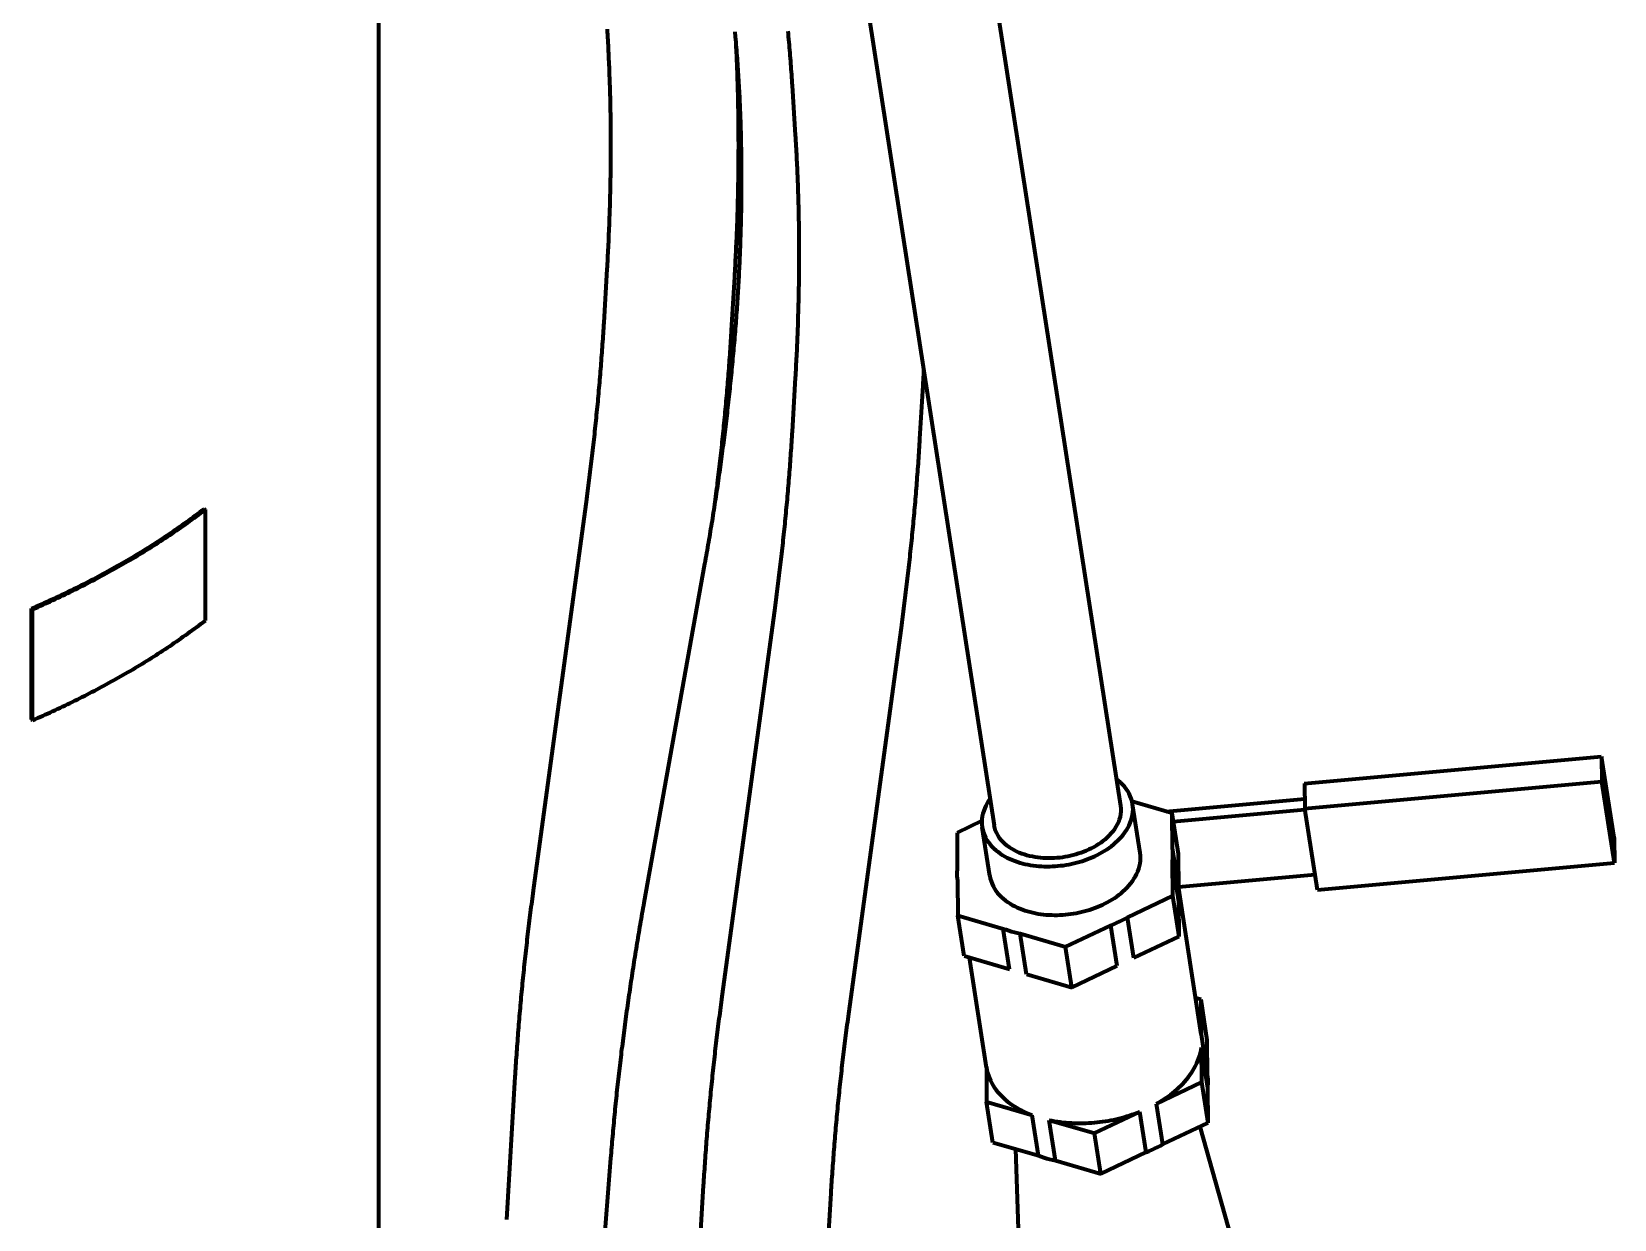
# Model space of a CAD drawing. Header units: millimetres. Extents: x 0 to 2382, y 0 to 420.
# Drawn here: x 336.56 to 365.68, y 77.1 to 98.94 of the extents above; entities that cross this region are included whole.
import ezdxf

# ---------------------------------------------------------------- set-up
doc = ezdxf.new("R2010")
doc.units = ezdxf.units.MM
doc.layers.add('01-VISIBLE', color=7, linetype='CONTINUOUS', lineweight=70)

msp = doc.modelspace()

# ---------------------------------------------------------------- linework, layer by layer
at = {"layer": '01-VISIBLE'}
for p, q in [((342.944, 75.354), (342.944, 114.285)), ((353.193, 106.626), (356.591, 84.7)), ((350.87, 106.266), (354.269, 84.34)), ((349.497, 98.94), (349.505, 98.847)), ((350.549, 97.95), (350.607, 97.035)), ((347.142, 94.572), (347.084, 93.589)), ((349.488, 94.433), (349.43, 93.451)), ((349.504, 93.481), (349.504, 93.475)), ((350.607, 92.571), (350.549, 91.589)), ((352.953, 92.433), (352.895, 91.45)), ((346.76, 90.294), (345.793, 83.193)), ((339.732, 90.163), (339.756, 90.152)), ((339.756, 88.111), (339.756, 90.152)), ((348.941, 89.155), (347.823, 82.919)), ((336.56, 88.332), (336.578, 88.318)), ((336.56, 86.29), (336.56, 88.332)), ((336.578, 86.277), (336.578, 88.318)), ((350.225, 88.294), (349.257, 81.192)), ((352.553, 87.977), (351.586, 80.875)), ((336.56, 86.29), (336.578, 86.277)), ((359.978, 85.112), (365.441, 85.61)), ((365.672, 84.119), (365.441, 85.61)), ((365.441, 85.61), (365.445, 85.147)), ((359.978, 85.112), (359.982, 84.65)), ((359.982, 84.65), (365.445, 85.147)), ((365.676, 83.656), (365.445, 85.147)), ((357.541, 84.566), (356.805, 84.78)), ((356.952, 83.84), (356.814, 84.735)), ((357.433, 84.597), (359.98, 84.829)), ((357.546, 83.925), (357.541, 84.566)), ((357.656, 83.82), (357.541, 84.566)), ((357.565, 84.411), (359.984, 84.631)), ((360.213, 83.159), (359.982, 84.65)), ((354.04, 84.423), (353.584, 84.205)), ((353.584, 84.205), (353.589, 83.565)), ((354.185, 83.412), (354.047, 84.306)), ((357.662, 83.18), (357.546, 83.925)), ((365.672, 84.119), (365.676, 83.656)), ((357.664, 82.942), (357.548, 83.687)), ((357.554, 83.047), (357.548, 83.687)), ((357.662, 83.18), (357.656, 83.82)), ((360.213, 83.159), (365.676, 83.656)), ((353.591, 83.327), (353.597, 82.686)), ((357.662, 83.21), (360.169, 83.439)), ((356.722, 82.65), (357.554, 83.047)), ((357.669, 82.301), (357.554, 83.047)), ((358.077, 80.503), (357.662, 83.18)), ((357.669, 82.301), (357.664, 82.942)), ((353.597, 82.686), (354.434, 82.442)), ((353.712, 81.941), (353.597, 82.686)), ((354.549, 81.697), (354.434, 82.442)), ((355.582, 82.107), (356.413, 82.503)), ((356.529, 81.758), (356.413, 82.503)), ((356.838, 81.905), (356.722, 82.65)), ((354.86, 81.606), (354.745, 82.351)), ((354.745, 82.351), (355.582, 82.107)), ((355.697, 81.362), (355.582, 82.107)), ((356.838, 81.905), (357.669, 82.301)), ((353.712, 81.941), (354.549, 81.697)), ((354.124, 79.891), (353.811, 81.912)), ((354.86, 81.606), (355.697, 81.362)), ((355.697, 81.362), (356.529, 81.758)), ((358.072, 81.137), (357.974, 81.165)), ((358.188, 80.391), (358.072, 81.137)), ((358.078, 80.496), (358.072, 81.137)), ((358.193, 79.751), (358.078, 80.496)), ((358.193, 79.751), (358.188, 80.391)), ((358.195, 79.513), (358.08, 80.258)), ((358.085, 79.618), (358.08, 80.258)), ((354.125, 79.884), (354.123, 79.898)), ((354.123, 79.898), (354.128, 79.257)), ((345.451, 79.719), (345.296, 77.096)), ((357.254, 79.222), (358.085, 79.618)), ((358.201, 78.872), (358.085, 79.618)), ((358.201, 78.872), (358.195, 79.513)), ((354.128, 79.257), (354.965, 79.013)), ((354.244, 78.512), (354.128, 79.257)), ((357.369, 78.476), (357.254, 79.222)), ((355.081, 78.268), (354.965, 79.013)), ((355.392, 78.177), (355.276, 78.922)), ((355.276, 78.922), (356.113, 78.678)), ((356.113, 78.678), (356.945, 79.074)), ((357.06, 78.329), (356.945, 79.074)), ((356.229, 77.933), (356.113, 78.678)), ((357.369, 78.476), (358.201, 78.872)), ((358.053, 78.802), (361.85, 65.235)), ((354.244, 78.512), (355.081, 78.268)), ((354.658, 78.391), (355.15, 64.197)), ((356.229, 77.933), (357.06, 78.329)), ((347.211, 78.22), (347.066, 76.391)), ((355.392, 78.177), (356.229, 77.933)), ((348.916, 77.719), (348.761, 75.096)), ((351.262, 77.58), (351.107, 74.957))]:
    msp.add_line(p, q, dxfattribs=at)
for points in [[(347.146, 98.985), (347.149, 98.935), (347.152, 98.885), (347.155, 98.835), (347.157, 98.785), (347.16, 98.735), (347.163, 98.685), (347.165, 98.635), (347.168, 98.585), (347.17, 98.534), (347.173, 98.484), (347.175, 98.434), (347.177, 98.384), (347.18, 98.334), (347.182, 98.284), (347.184, 98.234), (347.186, 98.183), (347.187, 98.133), (347.189, 98.083), (347.191, 98.033), (347.193, 97.983), (347.194, 97.933), (347.196, 97.882), (347.197, 97.832), (347.198, 97.782), (347.2, 97.732), (347.201, 97.682), (347.202, 97.632), (347.203, 97.581), (347.204, 97.531), (347.205, 97.481), (347.206, 97.431), (347.207, 97.381), (347.207, 97.331), (347.208, 97.28), (347.209, 97.23), (347.209, 97.18), (347.209, 97.13), (347.21, 97.08), (347.21, 97.029), (347.21, 96.979), (347.211, 96.929), (347.211, 96.879), (347.211, 96.829), (347.211, 96.779), (347.21, 96.728), (347.21, 96.678), (347.21, 96.628), (347.21, 96.578), (347.209, 96.528), (347.209, 96.477), (347.208, 96.427), (347.208, 96.377), (347.207, 96.327), (347.206, 96.277), (347.205, 96.227), (347.205, 96.176), (347.204, 96.126), (347.203, 96.076), (347.201, 96.026), (347.2, 95.976), (347.199, 95.926), (347.198, 95.875), (347.197, 95.825), (347.195, 95.775), (347.194, 95.725), (347.192, 95.675), (347.191, 95.625), (347.189, 95.574), (347.187, 95.524), (347.185, 95.474), (347.183, 95.424), (347.182, 95.374), (347.18, 95.324), (347.178, 95.274), (347.175, 95.223), (347.173, 95.173), (347.171, 95.123), (347.169, 95.073), (347.166, 95.023), (347.164, 94.973), (347.161, 94.923), (347.159, 94.872), (347.156, 94.822), (347.154, 94.772), (347.151, 94.722), (347.148, 94.672), (347.145, 94.622), (347.142, 94.572)], [(349.512, 98.759), (349.515, 98.709), (349.517, 98.659), (349.52, 98.608), (349.522, 98.558), (349.524, 98.508), (349.526, 98.458), (349.529, 98.407), (349.531, 98.357), (349.533, 98.307), (349.535, 98.256), (349.536, 98.206), (349.538, 98.156), (349.54, 98.105), (349.541, 98.055), (349.543, 98.005), (349.545, 97.955), (349.546, 97.904), (349.547, 97.854), (349.549, 97.804), (349.55, 97.753), (349.551, 97.703), (349.552, 97.653), (349.553, 97.602), (349.554, 97.552), (349.555, 97.502), (349.556, 97.451), (349.557, 97.401), (349.557, 97.351), (349.558, 97.3), (349.558, 97.25), (349.559, 97.2), (349.559, 97.149), (349.56, 97.099), (349.56, 97.049), (349.56, 96.998), (349.56, 96.948), (349.561, 96.898), (349.561, 96.847), (349.561, 96.797), (349.56, 96.747), (349.56, 96.696), (349.56, 96.646), (349.56, 96.596), (349.559, 96.545), (349.559, 96.495), (349.559, 96.445), (349.558, 96.395), (349.557, 96.344), (349.557, 96.294), (349.556, 96.244), (349.555, 96.193), (349.554, 96.143), (349.553, 96.093), (349.552, 96.042), (349.551, 95.992), (349.55, 95.942), (349.549, 95.891), (349.548, 95.841), (349.546, 95.791), (349.545, 95.74), (349.544, 95.69), (349.542, 95.64), (349.541, 95.589), (349.539, 95.539), (349.537, 95.489), (349.536, 95.439), (349.534, 95.388), (349.532, 95.338), (349.53, 95.288), (349.528, 95.237), (349.526, 95.187), (349.524, 95.137), (349.522, 95.086), (349.519, 95.036), (349.517, 94.986), (349.515, 94.936), (349.512, 94.885), (349.51, 94.835), (349.507, 94.785), (349.505, 94.735), (349.502, 94.684), (349.5, 94.634), (349.497, 94.584), (349.494, 94.534), (349.491, 94.483), (349.488, 94.433)], [(349.505, 98.847), (349.509, 98.797), (349.513, 98.747), (349.517, 98.697), (349.521, 98.647), (349.525, 98.597), (349.529, 98.547), (349.533, 98.497), (349.537, 98.447), (349.54, 98.396), (349.544, 98.346), (349.547, 98.296), (349.551, 98.246), (349.554, 98.196), (349.557, 98.146), (349.56, 98.096), (349.563, 98.046), (349.566, 97.996), (349.569, 97.945), (349.571, 97.895), (349.574, 97.845), (349.577, 97.795), (349.579, 97.745), (349.581, 97.695), (349.584, 97.645), (349.586, 97.594), (349.588, 97.544), (349.59, 97.494), (349.592, 97.444), (349.594, 97.394), (349.596, 97.344), (349.598, 97.293), (349.599, 97.243), (349.601, 97.193), (349.602, 97.143), (349.604, 97.093), (349.605, 97.042), (349.606, 96.992), (349.607, 96.942), (349.608, 96.892), (349.609, 96.842), (349.61, 96.791), (349.611, 96.741), (349.612, 96.691), (349.613, 96.641), (349.613, 96.591), (349.614, 96.54), (349.614, 96.49), (349.615, 96.44), (349.615, 96.39), (349.615, 96.34), (349.615, 96.289), (349.615, 96.239), (349.615, 96.189), (349.615, 96.139), (349.615, 96.089), (349.615, 96.038), (349.614, 95.988), (349.614, 95.938), (349.613, 95.888), (349.613, 95.837), (349.612, 95.787), (349.611, 95.737), (349.611, 95.687), (349.61, 95.637), (349.609, 95.586), (349.608, 95.536), (349.607, 95.486), (349.606, 95.436), (349.604, 95.386), (349.603, 95.335), (349.602, 95.285), (349.6, 95.235), (349.599, 95.185), (349.597, 95.135), (349.595, 95.085), (349.594, 95.034), (349.592, 94.984), (349.59, 94.934), (349.588, 94.884), (349.586, 94.834), (349.584, 94.784), (349.581, 94.733), (349.579, 94.683), (349.577, 94.633), (349.574, 94.583), (349.572, 94.533), (349.569, 94.483), (349.567, 94.432), (349.564, 94.382), (349.561, 94.332), (349.559, 94.282), (349.556, 94.232), (349.553, 94.182), (349.55, 94.132), (349.547, 94.082), (349.543, 94.031), (349.54, 93.981), (349.537, 93.931), (349.533, 93.881), (349.53, 93.831), (349.526, 93.781), (349.523, 93.731), (349.519, 93.681), (349.515, 93.631), (349.512, 93.581), (349.508, 93.531), (349.504, 93.481)], [(350.47, 98.949), (350.475, 98.899), (350.479, 98.849), (350.484, 98.799), (350.488, 98.75), (350.493, 98.7), (350.497, 98.65), (350.501, 98.6), (350.506, 98.55), (350.51, 98.5), (350.514, 98.45), (350.518, 98.4), (350.521, 98.35), (350.525, 98.3), (350.529, 98.25), (350.532, 98.2), (350.536, 98.15), (350.539, 98.1), (350.543, 98.05), (350.546, 98), (350.549, 97.95)], [(350.607, 97.035), (350.61, 96.985), (350.614, 96.935), (350.617, 96.885), (350.619, 96.835), (350.622, 96.785), (350.625, 96.734), (350.628, 96.684), (350.63, 96.634), (350.633, 96.584), (350.635, 96.534), (350.638, 96.484), (350.64, 96.434), (350.642, 96.384), (350.644, 96.333), (350.646, 96.283), (350.648, 96.233), (350.65, 96.183), (350.652, 96.133), (350.654, 96.083), (350.656, 96.033), (350.657, 95.982), (350.659, 95.932), (350.66, 95.882), (350.662, 95.832), (350.663, 95.782), (350.665, 95.732), (350.666, 95.681), (350.667, 95.631), (350.668, 95.581), (350.669, 95.531), (350.67, 95.481), (350.671, 95.431), (350.671, 95.38), (350.672, 95.33), (350.673, 95.28), (350.673, 95.23), (350.674, 95.18), (350.674, 95.129), (350.675, 95.079), (350.675, 95.029), (350.675, 94.979), (350.675, 94.929), (350.675, 94.879), (350.675, 94.828), (350.675, 94.778), (350.675, 94.728), (350.675, 94.678), (350.675, 94.628), (350.674, 94.577), (350.674, 94.527), (350.674, 94.477), (350.673, 94.427), (350.672, 94.377), (350.672, 94.327), (350.671, 94.276), (350.67, 94.226), (350.669, 94.176), (350.668, 94.126), (350.667, 94.076), (350.666, 94.025), (350.665, 93.975), (350.664, 93.925), (350.663, 93.875), (350.661, 93.825), (350.66, 93.775), (350.658, 93.724), (350.657, 93.674), (350.655, 93.624), (350.654, 93.574), (350.652, 93.524), (350.65, 93.474), (350.648, 93.424), (350.646, 93.373), (350.644, 93.323), (350.642, 93.273), (350.64, 93.223), (350.638, 93.173), (350.636, 93.123), (350.634, 93.073), (350.631, 93.022), (350.629, 92.972), (350.626, 92.922), (350.624, 92.872), (350.621, 92.822), (350.618, 92.772), (350.616, 92.722), (350.613, 92.672), (350.61, 92.622), (350.607, 92.571)], [(347.084, 93.589), (347.081, 93.539), (347.078, 93.489), (347.075, 93.439), (347.072, 93.389), (347.069, 93.339), (347.065, 93.289), (347.062, 93.239), (347.058, 93.189), (347.055, 93.139), (347.051, 93.089), (347.048, 93.039), (347.044, 92.989), (347.04, 92.939), (347.037, 92.889), (347.033, 92.839), (347.029, 92.788), (347.025, 92.738), (347.021, 92.688), (347.017, 92.638), (347.013, 92.588), (347.008, 92.538), (347.004, 92.488), (347, 92.438), (346.995, 92.388), (346.991, 92.338), (346.987, 92.288), (346.982, 92.238), (346.977, 92.189), (346.973, 92.139), (346.968, 92.089), (346.963, 92.039), (346.958, 91.989), (346.953, 91.939), (346.948, 91.889), (346.943, 91.839), (346.938, 91.789), (346.933, 91.739), (346.928, 91.689), (346.923, 91.639), (346.917, 91.589), (346.912, 91.539), (346.907, 91.49), (346.901, 91.44), (346.896, 91.39), (346.89, 91.34), (346.884, 91.29), (346.879, 91.24), (346.873, 91.19), (346.867, 91.14), (346.861, 91.091), (346.855, 91.041), (346.849, 90.991), (346.843, 90.941), (346.837, 90.891), (346.831, 90.842), (346.825, 90.792), (346.819, 90.742), (346.812, 90.692), (346.806, 90.642), (346.8, 90.593), (346.793, 90.543), (346.787, 90.493), (346.78, 90.443), (346.773, 90.394), (346.767, 90.344), (346.76, 90.294)], [(349.504, 93.475), (349.5, 93.426), (349.496, 93.376), (349.491, 93.326), (349.487, 93.276), (349.483, 93.226), (349.479, 93.176), (349.474, 93.126), (349.47, 93.076), (349.466, 93.026), (349.461, 92.976), (349.456, 92.926), (349.452, 92.877), (349.447, 92.827), (349.442, 92.777), (349.437, 92.727), (349.433, 92.677), (349.428, 92.627), (349.423, 92.577), (349.418, 92.527), (349.412, 92.478), (349.407, 92.428), (349.402, 92.378), (349.397, 92.328), (349.391, 92.278), (349.386, 92.229), (349.38, 92.179), (349.375, 92.129), (349.369, 92.079), (349.364, 92.029), (349.358, 91.98), (349.352, 91.93), (349.346, 91.88), (349.34, 91.83), (349.335, 91.781), (349.329, 91.731), (349.322, 91.681), (349.316, 91.631), (349.31, 91.582), (349.304, 91.532), (349.298, 91.482), (349.291, 91.433), (349.285, 91.383), (349.279, 91.333), (349.272, 91.283), (349.265, 91.234), (349.259, 91.184), (349.252, 91.135), (349.245, 91.085), (349.239, 91.035), (349.232, 90.986), (349.225, 90.936), (349.218, 90.886), (349.211, 90.837), (349.204, 90.787), (349.197, 90.738), (349.19, 90.688), (349.182, 90.638), (349.175, 90.589), (349.168, 90.539), (349.16, 90.49), (349.153, 90.44), (349.145, 90.391), (349.138, 90.341), (349.13, 90.292), (349.123, 90.242), (349.115, 90.193), (349.107, 90.143), (349.099, 90.094), (349.091, 90.044), (349.084, 89.995), (349.076, 89.945), (349.068, 89.896), (349.059, 89.846), (349.051, 89.797), (349.043, 89.747), (349.035, 89.698), (349.027, 89.649), (349.018, 89.599), (349.01, 89.55), (349.001, 89.5), (348.993, 89.451), (348.984, 89.402), (348.976, 89.352), (348.967, 89.303), (348.958, 89.254), (348.95, 89.204), (348.941, 89.155)], [(349.43, 93.451), (349.427, 93.4), (349.424, 93.35), (349.421, 93.3), (349.418, 93.249), (349.414, 93.199), (349.411, 93.149), (349.408, 93.098), (349.404, 93.048), (349.401, 92.998), (349.397, 92.947), (349.394, 92.897), (349.39, 92.847), (349.386, 92.796), (349.383, 92.746), (349.379, 92.696), (349.375, 92.645), (349.371, 92.595), (349.367, 92.545), (349.363, 92.494), (349.359, 92.444), (349.355, 92.394), (349.35, 92.344), (349.346, 92.293), (349.342, 92.243), (349.337, 92.193), (349.333, 92.143), (349.328, 92.092), (349.324, 92.042), (349.319, 91.992), (349.315, 91.942), (349.31, 91.891), (349.305, 91.841), (349.3, 91.791), (349.295, 91.741), (349.29, 91.69), (349.285, 91.64), (349.28, 91.59), (349.275, 91.54), (349.27, 91.49), (349.265, 91.439), (349.259, 91.389), (349.254, 91.339), (349.249, 91.289), (349.243, 91.239), (349.238, 91.189), (349.232, 91.138), (349.227, 91.088), (349.221, 91.038), (349.215, 90.988), (349.209, 90.938), (349.204, 90.888), (349.198, 90.838), (349.192, 90.788), (349.186, 90.738), (349.18, 90.687), (349.174, 90.637), (349.168, 90.587), (349.161, 90.537), (349.155, 90.487), (349.149, 90.437), (349.142, 90.387), (349.136, 90.337), (349.13, 90.287)], [(352.969, 92.726), (352.967, 92.677), (352.964, 92.628), (352.961, 92.579), (352.959, 92.53), (352.956, 92.482), (352.953, 92.433)], [(350.549, 91.589), (350.546, 91.539), (350.543, 91.489), (350.54, 91.439), (350.537, 91.389), (350.533, 91.339), (350.53, 91.289), (350.527, 91.238), (350.523, 91.188), (350.52, 91.138), (350.516, 91.088), (350.513, 91.038), (350.509, 90.988), (350.505, 90.938), (350.501, 90.888), (350.498, 90.838), (350.494, 90.788), (350.49, 90.738), (350.486, 90.688), (350.482, 90.638), (350.477, 90.588), (350.473, 90.538), (350.469, 90.488), (350.465, 90.438), (350.46, 90.388), (350.456, 90.338), (350.451, 90.288), (350.447, 90.238), (350.442, 90.188), (350.437, 90.138), (350.433, 90.088), (350.428, 90.038), (350.423, 89.988), (350.418, 89.938), (350.413, 89.888), (350.408, 89.838), (350.403, 89.789), (350.398, 89.739), (350.393, 89.689), (350.388, 89.639), (350.382, 89.589), (350.377, 89.539), (350.371, 89.489), (350.366, 89.439), (350.36, 89.389), (350.355, 89.339), (350.349, 89.29), (350.344, 89.24), (350.338, 89.19), (350.332, 89.14), (350.326, 89.09), (350.32, 89.04), (350.314, 88.991), (350.308, 88.941), (350.302, 88.891), (350.296, 88.841), (350.29, 88.791), (350.283, 88.742), (350.277, 88.692), (350.271, 88.642), (350.264, 88.592), (350.258, 88.542), (350.251, 88.493), (350.245, 88.443), (350.238, 88.393), (350.231, 88.343), (350.225, 88.294)], [(352.895, 91.45), (352.892, 91.4), (352.889, 91.349), (352.886, 91.299), (352.882, 91.248), (352.879, 91.198), (352.876, 91.147), (352.872, 91.097), (352.869, 91.046), (352.866, 90.996), (352.862, 90.945), (352.858, 90.895), (352.855, 90.844), (352.851, 90.794), (352.847, 90.744), (352.843, 90.693), (352.839, 90.643), (352.836, 90.592), (352.832, 90.542), (352.827, 90.491), (352.823, 90.441), (352.819, 90.39), (352.815, 90.34), (352.811, 90.29), (352.806, 90.239), (352.802, 90.189), (352.797, 90.138), (352.793, 90.088), (352.788, 90.038), (352.784, 89.987), (352.779, 89.937), (352.774, 89.886), (352.769, 89.836), (352.765, 89.786), (352.76, 89.735), (352.755, 89.685), (352.75, 89.635), (352.745, 89.584), (352.739, 89.534), (352.734, 89.484), (352.729, 89.433), (352.724, 89.383), (352.718, 89.333), (352.713, 89.282), (352.707, 89.232), (352.702, 89.182), (352.696, 89.131), (352.691, 89.081), (352.685, 89.031), (352.679, 88.981), (352.673, 88.93), (352.668, 88.88), (352.662, 88.83), (352.656, 88.78), (352.65, 88.729), (352.644, 88.679), (352.638, 88.629), (352.631, 88.579), (352.625, 88.528), (352.619, 88.478), (352.613, 88.428), (352.606, 88.378), (352.6, 88.328), (352.593, 88.278), (352.587, 88.227), (352.58, 88.177), (352.573, 88.127), (352.567, 88.077), (352.56, 88.027), (352.553, 87.977)], [(336.56, 88.332), (336.606, 88.352), (336.652, 88.372), (336.698, 88.392), (336.744, 88.413), (336.79, 88.433), (336.836, 88.454), (336.882, 88.475), (336.927, 88.496), (336.973, 88.517), (337.019, 88.538), (337.064, 88.56), (337.11, 88.581), (337.155, 88.603), (337.2, 88.625), (337.246, 88.647), (337.291, 88.669), (337.336, 88.691), (337.381, 88.713), (337.426, 88.736), (337.471, 88.758), (337.516, 88.781), (337.561, 88.804), (337.605, 88.827), (337.65, 88.85), (337.695, 88.873), (337.739, 88.897), (337.784, 88.92), (337.828, 88.944), (337.872, 88.968), (337.916, 88.992), (337.961, 89.016), (338.005, 89.04), (338.049, 89.064), (338.093, 89.089), (338.136, 89.113), (338.18, 89.138), (338.224, 89.163), (338.267, 89.188), (338.311, 89.214), (338.354, 89.239), (338.398, 89.265), (338.441, 89.29), (338.484, 89.316), (338.527, 89.342), (338.57, 89.368), (338.613, 89.394), (338.656, 89.421), (338.698, 89.447), (338.741, 89.474), (338.783, 89.501), (338.826, 89.528), (338.868, 89.555), (338.91, 89.583), (338.952, 89.61), (338.994, 89.638), (339.036, 89.666), (339.078, 89.694), (339.12, 89.722), (339.161, 89.75), (339.203, 89.778), (339.244, 89.807), (339.286, 89.836), (339.327, 89.865), (339.368, 89.894), (339.409, 89.923), (339.449, 89.952), (339.49, 89.982), (339.531, 90.012), (339.571, 90.042), (339.611, 90.072), (339.652, 90.102), (339.692, 90.132), (339.732, 90.163)], [(336.578, 88.318), (336.624, 88.338), (336.671, 88.358), (336.717, 88.379), (336.763, 88.399), (336.809, 88.42), (336.855, 88.441), (336.9, 88.461), (336.946, 88.482), (336.992, 88.504), (337.038, 88.525), (337.083, 88.546), (337.129, 88.568), (337.174, 88.59), (337.22, 88.611), (337.265, 88.633), (337.31, 88.655), (337.355, 88.678), (337.401, 88.7), (337.446, 88.722), (337.491, 88.745), (337.536, 88.768), (337.581, 88.791), (337.625, 88.814), (337.67, 88.837), (337.715, 88.86), (337.759, 88.884), (337.804, 88.907), (337.848, 88.931), (337.893, 88.955), (337.937, 88.979), (337.981, 89.003), (338.025, 89.027), (338.069, 89.052), (338.113, 89.076), (338.157, 89.101), (338.201, 89.126), (338.245, 89.151), (338.289, 89.176), (338.332, 89.201), (338.376, 89.227), (338.419, 89.252), (338.462, 89.278), (338.506, 89.304), (338.549, 89.33), (338.592, 89.356), (338.635, 89.383), (338.678, 89.409), (338.72, 89.436), (338.763, 89.463), (338.806, 89.489), (338.848, 89.517), (338.89, 89.544), (338.933, 89.571), (338.975, 89.599), (339.017, 89.626), (339.059, 89.654), (339.101, 89.682), (339.143, 89.711), (339.184, 89.739), (339.226, 89.767), (339.267, 89.796), (339.309, 89.825), (339.35, 89.854), (339.391, 89.883), (339.432, 89.912), (339.473, 89.942), (339.514, 89.971), (339.554, 90.001), (339.595, 90.031), (339.635, 90.061), (339.675, 90.091), (339.716, 90.122), (339.756, 90.152)], [(336.578, 86.277), (336.624, 86.297), (336.671, 86.317), (336.717, 86.337), (336.763, 86.358), (336.809, 86.379), (336.855, 86.399), (336.9, 86.42), (336.946, 86.441), (336.992, 86.462), (337.038, 86.484), (337.083, 86.505), (337.129, 86.527), (337.174, 86.548), (337.22, 86.57), (337.265, 86.592), (337.31, 86.614), (337.355, 86.636), (337.401, 86.659), (337.446, 86.681), (337.491, 86.704), (337.536, 86.727), (337.581, 86.75), (337.625, 86.773), (337.67, 86.796), (337.715, 86.819), (337.759, 86.842), (337.804, 86.866), (337.848, 86.89), (337.893, 86.914), (337.937, 86.938), (337.981, 86.962), (338.025, 86.986), (338.069, 87.011), (338.113, 87.035), (338.157, 87.06), (338.201, 87.085), (338.245, 87.11), (338.289, 87.135), (338.332, 87.16), (338.376, 87.186), (338.419, 87.211), (338.462, 87.237), (338.506, 87.263), (338.549, 87.289), (338.592, 87.315), (338.635, 87.341), (338.678, 87.368), (338.72, 87.395), (338.763, 87.421), (338.806, 87.448), (338.848, 87.475), (338.89, 87.503), (338.933, 87.53), (338.975, 87.558), (339.017, 87.585), (339.059, 87.613), (339.101, 87.641), (339.143, 87.669), (339.184, 87.698), (339.226, 87.726), (339.267, 87.755), (339.309, 87.784), (339.35, 87.813), (339.391, 87.842), (339.432, 87.871), (339.473, 87.9), (339.514, 87.93), (339.554, 87.96), (339.595, 87.99), (339.635, 88.02), (339.675, 88.05), (339.716, 88.081), (339.756, 88.111)], [(356.814, 84.735), (356.804, 84.785), (356.79, 84.834), (356.771, 84.882), (356.75, 84.928), (356.724, 84.972), (356.695, 85.015), (356.664, 85.055), (356.63, 85.093), (356.593, 85.129), (356.555, 85.163), (356.515, 85.194)], [(354.193, 84.834), (354.164, 84.792), (354.137, 84.748), (354.113, 84.703), (354.092, 84.656), (354.075, 84.609), (354.06, 84.56), (354.049, 84.51), (354.042, 84.459), (354.04, 84.408), (354.041, 84.357), (354.047, 84.306)], [(355.438, 83.596), (355.488, 83.601), (355.539, 83.607), (355.589, 83.615), (355.639, 83.624), (355.688, 83.634), (355.738, 83.645), (355.787, 83.657), (355.836, 83.671), (355.884, 83.685), (355.932, 83.701), (355.98, 83.718), (356.027, 83.737), (356.074, 83.756), (356.12, 83.777), (356.165, 83.799), (356.21, 83.823), (356.255, 83.847), (356.298, 83.873), (356.341, 83.901), (356.382, 83.929), (356.423, 83.959), (356.463, 83.991), (356.501, 84.024), (356.538, 84.058), (356.574, 84.094), (356.608, 84.132), (356.641, 84.17), (356.671, 84.211), (356.699, 84.253), (356.725, 84.296), (356.749, 84.341), (356.769, 84.388), (356.787, 84.435), (356.801, 84.484), (356.811, 84.533), (356.818, 84.583), (356.821, 84.634), (356.819, 84.685), (356.814, 84.735)], [(356.591, 84.7), (356.597, 84.65), (356.597, 84.599), (356.592, 84.549), (356.583, 84.499), (356.569, 84.45), (356.552, 84.403), (356.53, 84.357), (356.506, 84.313), (356.478, 84.27), (356.448, 84.229), (356.416, 84.19), (356.381, 84.153), (356.345, 84.118), (356.307, 84.084), (356.268, 84.053), (356.227, 84.022), (356.185, 83.994), (356.142, 83.967), (356.098, 83.942), (356.053, 83.918), (356.008, 83.896), (355.962, 83.875), (355.915, 83.856), (355.867, 83.838), (355.819, 83.822), (355.771, 83.807), (355.722, 83.794), (355.673, 83.782), (355.623, 83.771), (355.573, 83.762), (355.523, 83.754), (355.473, 83.748), (355.423, 83.743), (355.372, 83.74), (355.321, 83.738), (355.271, 83.737), (355.22, 83.738), (355.17, 83.741), (355.119, 83.745), (355.069, 83.75), (355.019, 83.758), (354.969, 83.767), (354.919, 83.778), (354.87, 83.79), (354.822, 83.805), (354.774, 83.821), (354.726, 83.839), (354.68, 83.86), (354.635, 83.883), (354.591, 83.908), (354.548, 83.935), (354.507, 83.965), (354.468, 83.997), (354.431, 84.032), (354.397, 84.069), (354.366, 84.109), (354.338, 84.151), (354.314, 84.196), (354.294, 84.243), (354.279, 84.291), (354.269, 84.34)], [(354.047, 84.306), (354.056, 84.257), (354.07, 84.208), (354.088, 84.161), (354.109, 84.116), (354.134, 84.072), (354.162, 84.031), (354.192, 83.991), (354.225, 83.953), (354.261, 83.918), (354.298, 83.884), (354.338, 83.853), (354.378, 83.823), (354.42, 83.796), (354.464, 83.771), (354.508, 83.747), (354.553, 83.726), (354.6, 83.706), (354.646, 83.688), (354.694, 83.671), (354.742, 83.656), (354.79, 83.643), (354.839, 83.631), (354.888, 83.621), (354.938, 83.612), (354.987, 83.605), (355.037, 83.599), (355.087, 83.594), (355.137, 83.59), (355.187, 83.588), (355.237, 83.587), (355.288, 83.588), (355.338, 83.589), (355.388, 83.592), (355.438, 83.596)], [(357.548, 83.687), (357.552, 83.727), (357.555, 83.766), (357.555, 83.806), (357.554, 83.846), (357.551, 83.886), (357.546, 83.925)], [(353.589, 83.565), (353.585, 83.525), (353.583, 83.486), (353.582, 83.446), (353.583, 83.406), (353.587, 83.366), (353.591, 83.327)], [(355.577, 82.701), (355.627, 82.707), (355.677, 82.713), (355.727, 82.72), (355.777, 82.729), (355.827, 82.739), (355.876, 82.75), (355.925, 82.763), (355.974, 82.776), (356.023, 82.791), (356.071, 82.807), (356.118, 82.824), (356.166, 82.842), (356.212, 82.862), (356.259, 82.883), (356.304, 82.905), (356.349, 82.928), (356.393, 82.953), (356.437, 82.979), (356.479, 83.006), (356.521, 83.035), (356.562, 83.065), (356.601, 83.096), (356.64, 83.129), (356.677, 83.164), (356.713, 83.2), (356.747, 83.237), (356.779, 83.276), (356.81, 83.316), (356.838, 83.358), (356.864, 83.402), (356.887, 83.447), (356.908, 83.493), (356.925, 83.541), (356.939, 83.589), (356.95, 83.639), (356.957, 83.689), (356.959, 83.739), (356.958, 83.79), (356.952, 83.84)], [(354.185, 83.412), (354.195, 83.362), (354.209, 83.314), (354.227, 83.267), (354.248, 83.222), (354.273, 83.178), (354.3, 83.136), (354.331, 83.096), (354.364, 83.059), (354.4, 83.023), (354.437, 82.99), (354.476, 82.958), (354.517, 82.929), (354.559, 82.902), (354.602, 82.876), (354.647, 82.853), (354.692, 82.831), (354.738, 82.811), (354.785, 82.793), (354.832, 82.777), (354.88, 82.762), (354.929, 82.749), (354.978, 82.737), (355.027, 82.727), (355.076, 82.718), (355.126, 82.71), (355.176, 82.704), (355.226, 82.699), (355.276, 82.696), (355.326, 82.694), (355.376, 82.693), (355.426, 82.693), (355.477, 82.695), (355.527, 82.697), (355.577, 82.701)], [(345.793, 83.193), (345.786, 83.143), (345.779, 83.092), (345.772, 83.042), (345.766, 82.992), (345.759, 82.942), (345.753, 82.892), (345.746, 82.842), (345.74, 82.791), (345.733, 82.741), (345.727, 82.691), (345.721, 82.641), (345.714, 82.591), (345.708, 82.54), (345.702, 82.49), (345.696, 82.44), (345.69, 82.39), (345.684, 82.339), (345.678, 82.289), (345.672, 82.239), (345.667, 82.189), (345.661, 82.138), (345.655, 82.088), (345.649, 82.038), (345.644, 81.988), (345.638, 81.937), (345.633, 81.887), (345.627, 81.837), (345.622, 81.786), (345.617, 81.736), (345.612, 81.686), (345.606, 81.635), (345.601, 81.585), (345.596, 81.535), (345.591, 81.484), (345.586, 81.434), (345.581, 81.384), (345.576, 81.333), (345.572, 81.283), (345.567, 81.232), (345.562, 81.182), (345.557, 81.132), (345.553, 81.081), (345.548, 81.031), (345.544, 80.981), (345.54, 80.93), (345.535, 80.88), (345.531, 80.829), (345.527, 80.779), (345.522, 80.728), (345.518, 80.678), (345.514, 80.628), (345.51, 80.577), (345.506, 80.527), (345.502, 80.476), (345.499, 80.426), (345.495, 80.375), (345.491, 80.325), (345.487, 80.274), (345.484, 80.224), (345.48, 80.173), (345.477, 80.123), (345.473, 80.072), (345.47, 80.022), (345.467, 79.972), (345.463, 79.921), (345.46, 79.871), (345.457, 79.82), (345.454, 79.77), (345.451, 79.719)], [(347.823, 82.919), (347.814, 82.869), (347.805, 82.82), (347.796, 82.77), (347.787, 82.72), (347.779, 82.671), (347.77, 82.621), (347.761, 82.571), (347.753, 82.522), (347.744, 82.472), (347.736, 82.422), (347.728, 82.373), (347.719, 82.323), (347.711, 82.273), (347.703, 82.223), (347.694, 82.174), (347.686, 82.124), (347.678, 82.074), (347.67, 82.024), (347.662, 81.974), (347.654, 81.925), (347.646, 81.875), (347.639, 81.825), (347.631, 81.775), (347.623, 81.725), (347.615, 81.675), (347.608, 81.626), (347.6, 81.576), (347.592, 81.526), (347.585, 81.476), (347.578, 81.426), (347.57, 81.376), (347.563, 81.326), (347.556, 81.276), (347.548, 81.227), (347.541, 81.177), (347.534, 81.127), (347.527, 81.077), (347.52, 81.027), (347.513, 80.977), (347.506, 80.927), (347.499, 80.877), (347.492, 80.827), (347.485, 80.777), (347.479, 80.727), (347.472, 80.677), (347.465, 80.627), (347.459, 80.577), (347.452, 80.527), (347.446, 80.477), (347.439, 80.427), (347.433, 80.377), (347.427, 80.327), (347.421, 80.277), (347.414, 80.227), (347.408, 80.177), (347.402, 80.127), (347.396, 80.077), (347.39, 80.027), (347.384, 79.977), (347.378, 79.926), (347.372, 79.876), (347.367, 79.826), (347.361, 79.776), (347.355, 79.726), (347.35, 79.676), (347.344, 79.626), (347.339, 79.576), (347.333, 79.526), (347.328, 79.475), (347.322, 79.425), (347.317, 79.375), (347.312, 79.325), (347.307, 79.275), (347.302, 79.225), (347.296, 79.174), (347.291, 79.124), (347.287, 79.074), (347.282, 79.024), (347.277, 78.974), (347.272, 78.923), (347.267, 78.873), (347.263, 78.823), (347.258, 78.773), (347.253, 78.723), (347.249, 78.672), (347.244, 78.622), (347.24, 78.572), (347.236, 78.522), (347.231, 78.471), (347.227, 78.421), (347.223, 78.371), (347.219, 78.321), (347.215, 78.27), (347.211, 78.22)], [(354.434, 82.442), (354.485, 82.424), (354.536, 82.407), (354.588, 82.391), (354.64, 82.376), (354.692, 82.363), (354.745, 82.351)], [(356.413, 82.503), (356.466, 82.525), (356.518, 82.548), (356.57, 82.572), (356.621, 82.597), (356.672, 82.623), (356.722, 82.65)], [(349.257, 81.192), (349.251, 81.142), (349.244, 81.092), (349.237, 81.042), (349.23, 80.992), (349.224, 80.942), (349.217, 80.891), (349.211, 80.841), (349.204, 80.791), (349.198, 80.741), (349.192, 80.691), (349.185, 80.64), (349.179, 80.59), (349.173, 80.54), (349.167, 80.49), (349.161, 80.44), (349.155, 80.389), (349.149, 80.339), (349.143, 80.289), (349.137, 80.239), (349.131, 80.188), (349.126, 80.138), (349.12, 80.088), (349.114, 80.037), (349.109, 79.987), (349.103, 79.937), (349.098, 79.887), (349.092, 79.836), (349.087, 79.786), (349.082, 79.736), (349.076, 79.685), (349.071, 79.635), (349.066, 79.585), (349.061, 79.534), (349.056, 79.484), (349.051, 79.434), (349.046, 79.383), (349.041, 79.333), (349.036, 79.282), (349.032, 79.232), (349.027, 79.182), (349.022, 79.131), (349.018, 79.081), (349.013, 79.03), (349.009, 78.98), (349.004, 78.93), (349, 78.879), (348.996, 78.829), (348.991, 78.778), (348.987, 78.728), (348.983, 78.678), (348.979, 78.627), (348.975, 78.577), (348.971, 78.526), (348.967, 78.476), (348.963, 78.425), (348.96, 78.375), (348.956, 78.324), (348.952, 78.274), (348.949, 78.224), (348.945, 78.173), (348.942, 78.123), (348.938, 78.072), (348.935, 78.022), (348.931, 77.971), (348.928, 77.921), (348.925, 77.87), (348.922, 77.82), (348.919, 77.769), (348.916, 77.719)], [(351.586, 80.875), (351.579, 80.825), (351.572, 80.776), (351.566, 80.726), (351.559, 80.676), (351.553, 80.626), (351.546, 80.577), (351.54, 80.527), (351.533, 80.477), (351.527, 80.427), (351.521, 80.378), (351.515, 80.328), (351.508, 80.278), (351.502, 80.228), (351.496, 80.178), (351.49, 80.128), (351.484, 80.079), (351.479, 80.029), (351.473, 79.979), (351.467, 79.929), (351.461, 79.879), (351.456, 79.829), (351.45, 79.78), (351.445, 79.73), (351.439, 79.68), (351.434, 79.63), (351.428, 79.58), (351.423, 79.53), (351.418, 79.48), (351.413, 79.43), (351.407, 79.38), (351.402, 79.33), (351.397, 79.281), (351.392, 79.231), (351.387, 79.181), (351.383, 79.131), (351.378, 79.081), (351.373, 79.031), (351.368, 78.981), (351.364, 78.931), (351.359, 78.881), (351.355, 78.831), (351.35, 78.781), (351.346, 78.731), (351.342, 78.681), (351.337, 78.631), (351.333, 78.581), (351.329, 78.531), (351.325, 78.481), (351.321, 78.431), (351.317, 78.381), (351.313, 78.331), (351.309, 78.281), (351.305, 78.231), (351.302, 78.181), (351.298, 78.131), (351.294, 78.081), (351.291, 78.031), (351.287, 77.98), (351.284, 77.93), (351.281, 77.88), (351.277, 77.83), (351.274, 77.78), (351.271, 77.73), (351.268, 77.68), (351.265, 77.63), (351.262, 77.58)], [(358.078, 80.496), (358.078, 80.497), (358.077, 80.499), (358.077, 80.5), (358.077, 80.501), (358.077, 80.502), (358.077, 80.503)], [(357.254, 79.222), (357.298, 79.247), (357.341, 79.273), (357.384, 79.3), (357.427, 79.329), (357.468, 79.358), (357.509, 79.388), (357.549, 79.419), (357.589, 79.452), (357.627, 79.485), (357.665, 79.519), (357.701, 79.554), (357.737, 79.591), (357.771, 79.628), (357.805, 79.667), (357.837, 79.706), (357.867, 79.747), (357.896, 79.789), (357.924, 79.831), (357.949, 79.875), (357.973, 79.92), (357.995, 79.966), (358.015, 80.013), (358.033, 80.06), (358.049, 80.109), (358.062, 80.158), (358.072, 80.208), (358.08, 80.258)], [(354.123, 79.898), (354.123, 79.897), (354.123, 79.895), (354.123, 79.894), (354.124, 79.893), (354.124, 79.892), (354.124, 79.891)], [(354.124, 79.891), (354.133, 79.841), (354.145, 79.791), (354.161, 79.742), (354.178, 79.695), (354.199, 79.648), (354.222, 79.603), (354.248, 79.558), (354.275, 79.516), (354.305, 79.474), (354.337, 79.434), (354.37, 79.396), (354.406, 79.359), (354.443, 79.324), (354.481, 79.29), (354.52, 79.258), (354.561, 79.227), (354.603, 79.198), (354.645, 79.17), (354.689, 79.144), (354.733, 79.119), (354.778, 79.095), (354.824, 79.073), (354.871, 79.051), (354.918, 79.032), (354.965, 79.013)], [(358.195, 79.513), (358.2, 79.552), (358.202, 79.592), (358.202, 79.632), (358.201, 79.672), (358.198, 79.711), (358.193, 79.751)], [(355.276, 78.922), (355.328, 78.912), (355.379, 78.902), (355.431, 78.894), (355.483, 78.887), (355.535, 78.88), (355.587, 78.875), (355.64, 78.871), (355.692, 78.868), (355.745, 78.865), (355.797, 78.864), (355.85, 78.864), (355.902, 78.864), (355.954, 78.866), (356.007, 78.868), (356.059, 78.872), (356.112, 78.876)], [(356.112, 78.876), (356.162, 78.881), (356.212, 78.887), (356.262, 78.894), (356.312, 78.901), (356.362, 78.91), (356.412, 78.919), (356.461, 78.929), (356.511, 78.939), (356.56, 78.951), (356.609, 78.964), (356.658, 78.977), (356.706, 78.991), (356.754, 79.006), (356.802, 79.022), (356.85, 79.038), (356.898, 79.056), (356.945, 79.074)], [(357.06, 78.329), (357.113, 78.351), (357.165, 78.373), (357.217, 78.397), (357.269, 78.422), (357.319, 78.449), (357.369, 78.476)], [(355.081, 78.268), (355.132, 78.249), (355.183, 78.232), (355.235, 78.217), (355.287, 78.202), (355.339, 78.189), (355.392, 78.177)]]:
    msp.add_lwpolyline(points, dxfattribs=at)

doc.saveas('drawing.dxf')
